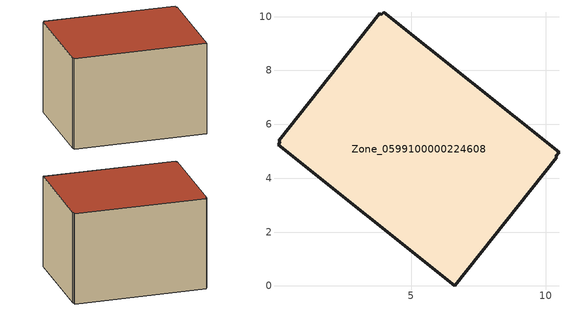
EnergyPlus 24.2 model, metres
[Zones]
Zone_0599100000224608
 floor ground (C_G): 10.37,4.81 10.41,4.78 6.62,0 0.06,5.25 0.14,5.35 0.08,5.39 3.83,10.12 3.9,10.06 3.98,10.16 10.49,4.96 z0.49
 wall outside (C_F): 3.98,10.16 3.9,10.06 3.83,10.12 0.08,5.39 0.14,5.35 0.06,5.25 6.62,0 10.41,4.78 10.37,4.81 10.49,4.96 3.98,10.16 z0.49:6.39
 roof outside (C_R): 10.41,4.78 10.37,4.81 10.49,4.96 3.98,10.16 3.9,10.06 3.83,10.12 0.08,5.39 0.14,5.35 0.06,5.25 6.62,0 z6.39
[BUILDING]
Pand.0599100000224608: North Axis=0; Terrain=City; Loads Convergence Tolerance Value=0.04; Temperature Convergence Tolerance Value=0.4; Solar Distribution=FullExterior; Maximum Number of Warmup Days=25; Minimum Number of Warmup Days=1
[Site:Location]
Rotterdam.The.Hague.AP_ZH_NLD Design_Conditions: Latitude=51.96; Longitude=4.45; Time Zone=1; Elevation=-4.5
[SITE:GROUNDTEMPERATURE:BUILDINGSURFACE]
18, 18, 18, 18, 18, 18, 18, 18, 18, 18, 18, 18
[MATERIAL] Thermal Absorptance=0.9; Solar Absorptance=0.7; Visible Absorptance=0.7
Name | Roughness | Thickness | Conductivity | Density | Specific Heat
G.TC.1946-1964 | MediumSmooth | 0.15 | 1 | 540 | 1210
F.TC.1946-1964 | Rough | 0.3 | 0.857143 | 1920 | 840
R.TC.1946-1964 | MediumRough | 0.2 | 0.235294 | 1500 | 1000
[CONSTRUCTION]
C_G: G.TC.1946-1964
C_F: F.TC.1946-1964
C_R: R.TC.1946-1964
[ZONE]
Zone_0599100000224608: Type=1; Multiplier=1; Ceiling Height=Autocalculate; Volume=Autocalculate; Floor Area=autocalculate; Part of Total Floor Area=Yes
[ZONEINFILTRATION:DESIGNFLOWRATE]
Infil_Zone_0599100000224608: Zone or ZoneList or Space or SpaceList=Zone_0599100000224608; Schedule=AlwaysOn; Design Flow Rate Calculation Method=Flow/Area; Flow Rate per Floor Area=0.003; Constant Term Coefficient=1; Temperature Term Coefficient=0; Velocity Term Coefficient=0; Velocity Squared Term Coefficient=0
[HVACTEMPLATE:ZONE:IDEALLOADSAIRSYSTEM]
Zone_0599100000224608: Maximum Heating Supply Air Temperature=50; Minimum Cooling Supply Air Temperature=13; Maximum Heating Supply Air Humidity Ratio=0.0156; Minimum Cooling Supply Air Humidity Ratio=0.0077; Heating Limit=NoLimit; Cooling Limit=NoLimit; Dehumidification Control Type=ConstantSensibleHeatRatio; Cooling Sensible Heat Ratio=0.7; Dehumidification Setpoint=60; Humidification Control Type=None; Humidification Setpoint=30; Outdoor Air Method=None; Outdoor Air Flow Rate per Person=0.00944; Outdoor Air Flow Rate per Zone Floor Area=0; Outdoor Air Flow Rate per Zone=0; Demand Controlled Ventilation Type=None; Outdoor Air Economizer Type=NoEconomizer; Heat Recovery Type=None; Sensible Heat Recovery Effectiveness=0.7; Latent Heat Recovery Effectiveness=0.65
[ZONECONTROL:THERMOSTAT]
ThermostatControl_Zone_0599100000224608: Zone or ZoneList=Zone_0599100000224608; Control Type Schedule=DualSetpointControlType; Control 1=Thermostat_Zone_0599100000224608; Temperature Difference Between Cutout And Setpoint=0
[THERMOSTATSETPOINT:DUALSETPOINT]
Thermostat_Zone_0599100000224608: Heating Setpoint Temperature Schedule=HeatingSetpoint_Zone_0599100000224608; Cooling Setpoint Temperature Schedule=CoolingSetpoint_Zone_0599100000224608
[SCHEDULE:COMPACT]
HeatingSetpoint_Zone_0599100000224608: Through: 12/31, For: AllDays, Until: 24:00, 21
CoolingSetpoint_Zone_0599100000224608: Through: 12/31, For: AllDays, Until: 24:00, 24
DualSetpointControlType: Through: 12/31, For: AllDays, Until: 24:00, 4
AlwaysOn: Through: 12/31, For: AllDays, Until: 24:00, 1
